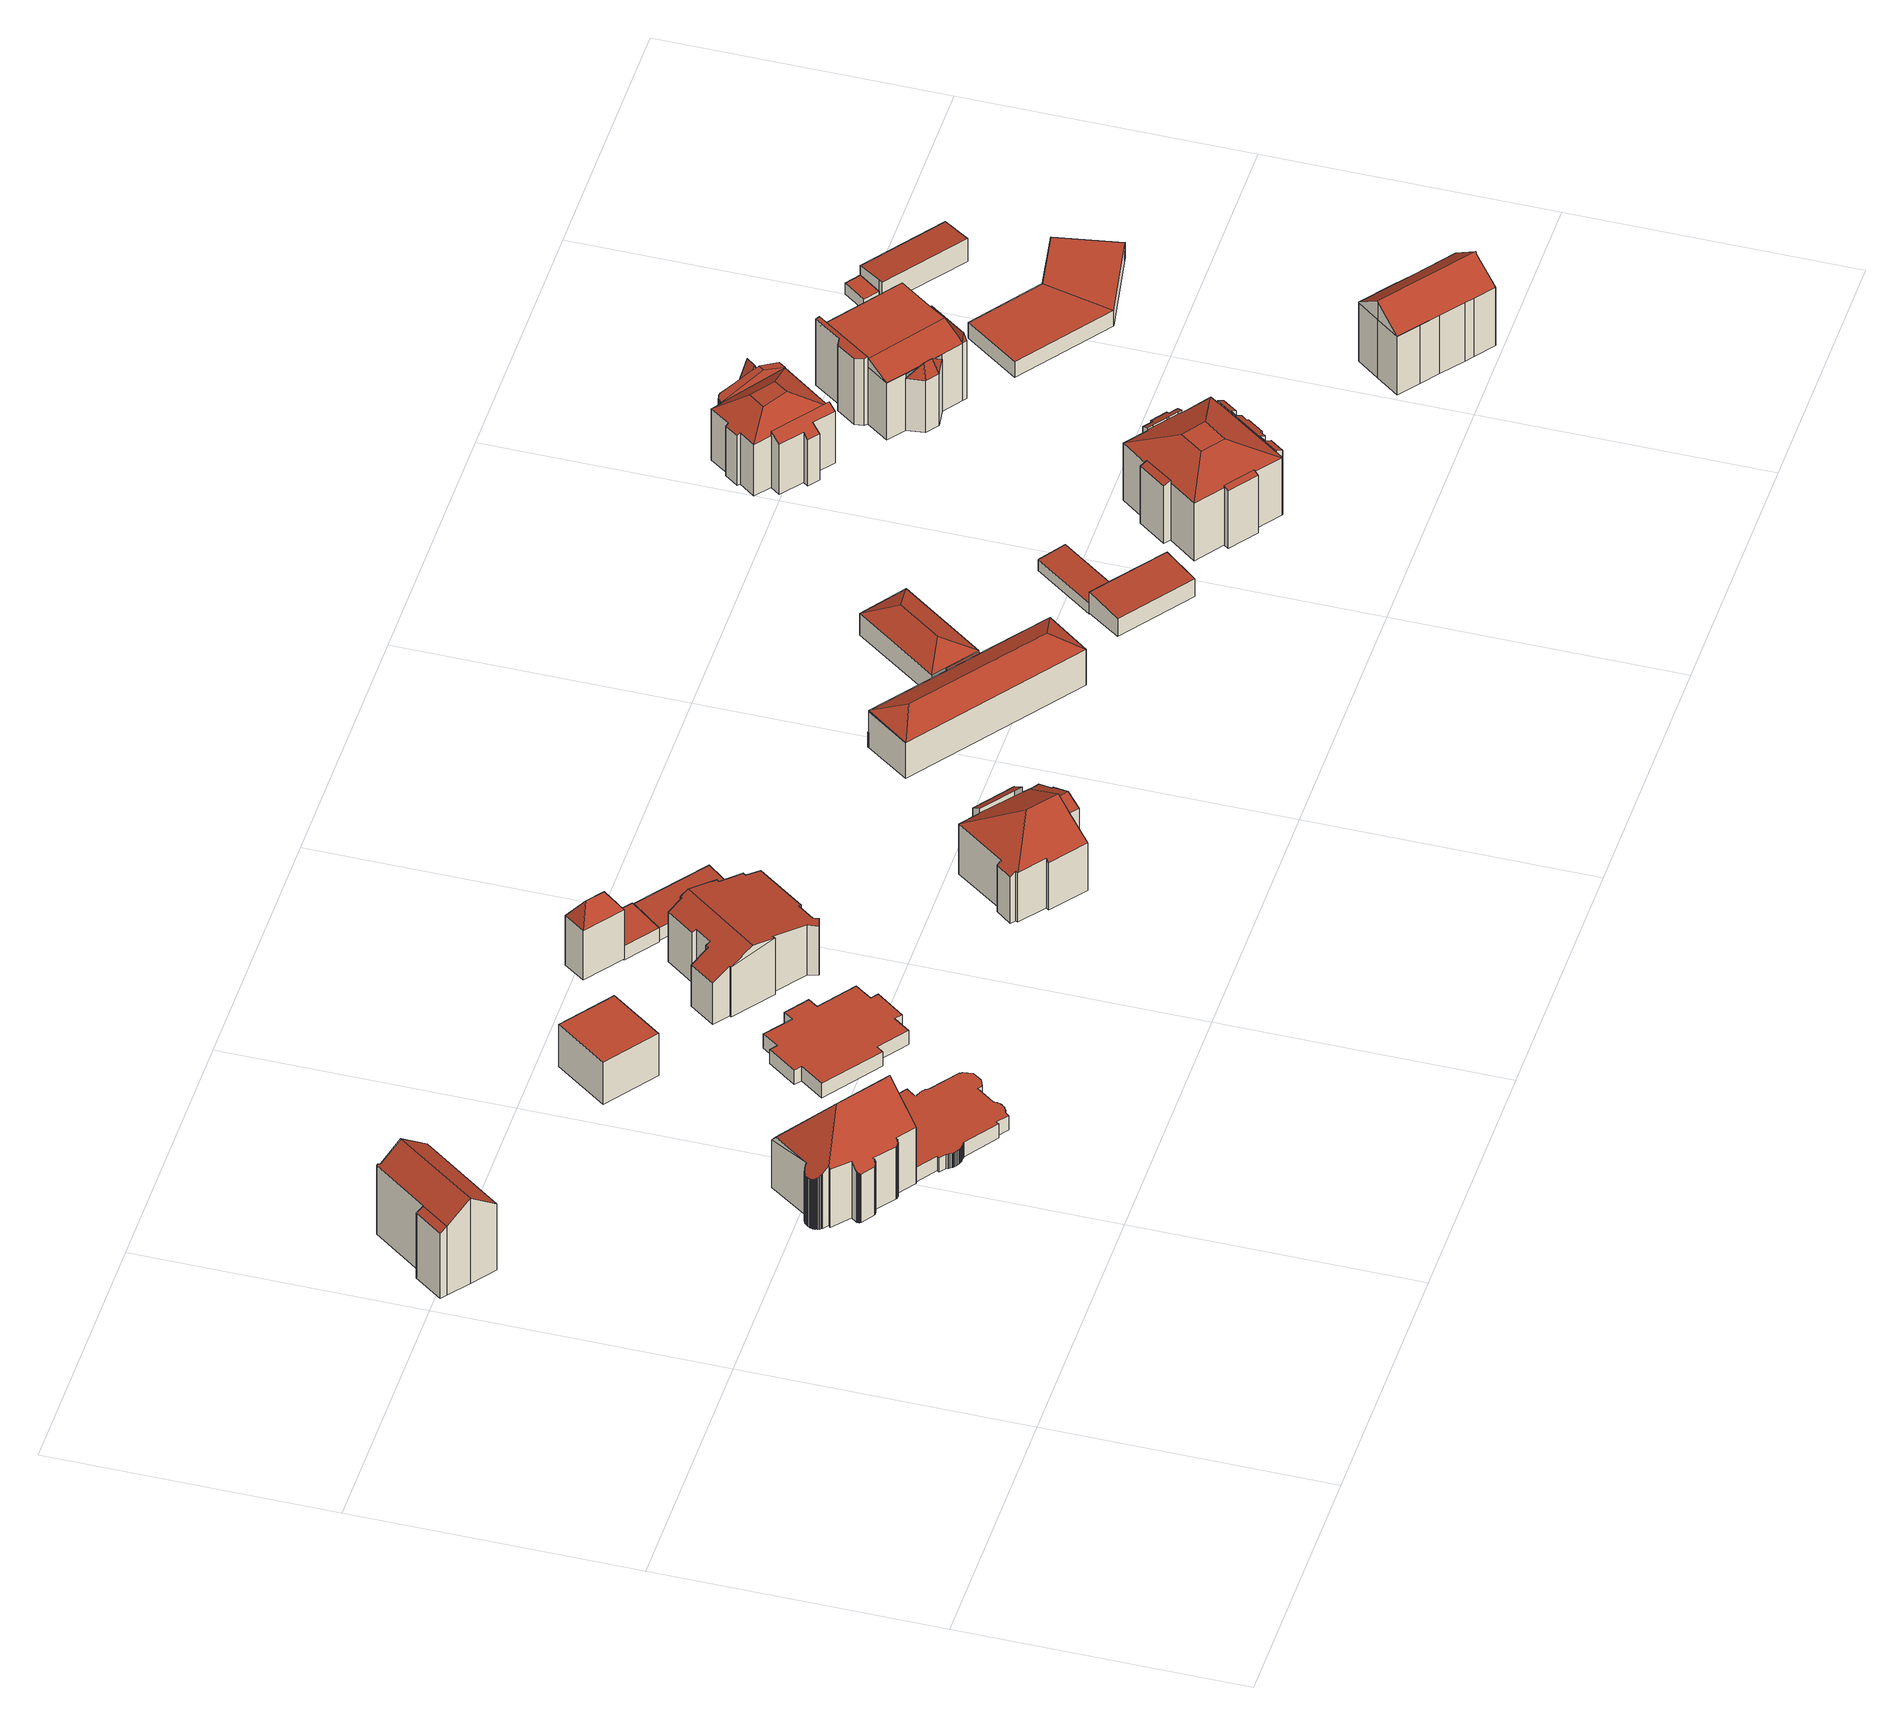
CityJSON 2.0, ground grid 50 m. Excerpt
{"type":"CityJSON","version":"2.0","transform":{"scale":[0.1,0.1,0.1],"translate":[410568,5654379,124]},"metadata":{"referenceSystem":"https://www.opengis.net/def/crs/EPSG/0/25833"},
"CityObjects":{
"building1":{"type":"Building","attributes":{"Gemeindeschluessel":14612000,"Geometrietyp2DReferenz":"3000","function":"31001_9998","roofType":"9999"},"children":["building1-1","building1-2"]},
"building1-1":{"type":"BuildingPart","attributes":{"Dachtyp_tdc":"tdcGableRoof","Dachneigung":36.89,"QualitaetDacherkennung":87,"Geometrietyp2DReferenz":"3000","measuredHeight":18,"roofType":"3100"},"parents":["building1"],"geometry":[{"type":"MultiSurface","lod":"2","boundaries":[[[0,1,2,3]],[[1,4,5,2]],[[4,6,7,5]],[[6,8,9,7]],[[8,10,11,9]],[[10,12,13,11]],[[12,14,15,13]],[[16,0,3,17]],[[12,10,8,6]],[[6,4,1,0,16,14,12]],[[3,2,5,7,9,11,13,15,17]]],"semantics":{"surfaces":[{"type":"WallSurface"},{"type":"RoofSurface"},{"type":"GroundSurface"}],"values":[0,0,0,0,0,0,0,0,1,1,2]}}]},
"building1-2":{"type":"BuildingPart","attributes":{"Dachtyp_tdc":"tdcPolyFlatRoof","Dachneigung":31.64,"QualitaetDacherkennung":33,"Geometrietyp2DReferenz":"3000","measuredHeight":14.54,"roofType":"2100"},"parents":["building1"],"geometry":[{"type":"MultiSurface","lod":"2","boundaries":[[[18,16,17,19]],[[20,21,15,14]],[[20,18,19,21]],[[20,14,16,18]],[[19,17,15,21]]],"semantics":{"surfaces":[{"type":"WallSurface"},{"type":"RoofSurface"},{"type":"GroundSurface"}],"values":[0,0,0,1,2]}}]},
"building2":{"type":"Building","attributes":{"Dachtyp_tdc":"tdcFreeFormRoof","Gemeindeschluessel":14612000,"Dachneigung":44.2,"QualitaetDacherkennung":44,"Geometrietyp2DReferenz":"3000","measuredHeight":18.38,"function":"31001_9998","roofType":"5000"},"geometry":[{"type":"Solid","lod":"2","boundaries":[[[[22,23,24,25]],[[23,26,27,24]],[[26,28,29,27]],[[28,30,31,29]],[[30,32,33,31]],[[32,34,35,33]],[[34,36,35]],[[36,37,38,35]],[[37,39,38]],[[39,40,41,38]],[[40,42,43,41]],[[42,44,45,43]],[[44,46,45]],[[46,47,48,45]],[[47,49,50,48]],[[49,51,50]],[[51,52,53,50]],[[52,54,55,53]],[[54,56,57,55]],[[56,58,59,57]],[[58,60,61,59]],[[60,62,63,61]],[[62,64,65,63]],[[64,66,67,65]],[[66,68,69,67]],[[68,70,69]],[[70,71,72,69]],[[71,73,74,72]],[[73,75,76,74]],[[75,77,78,76]],[[77,79,78]],[[79,80,81,78]],[[80,82,83,81]],[[82,84,85,83]],[[84,86,85]],[[86,87,88,85]],[[87,89,90,88]],[[89,91,92,90]],[[91,93,94,92]],[[93,95,96,94]],[[95,97,98,96]],[[97,99,100,98]],[[99,101,100]],[[101,102,103,100]],[[102,104,105,103]],[[104,106,105]],[[106,107,108,105]],[[107,109,108]],[[110,111,112,113]],[[109,114,115,108]],[[114,116,117,115]],[[116,110,113,117]],[[111,118,119,112]],[[118,120,121,119]],[[120,122,123,121]],[[122,124,125,123]],[[126,127,128,129]],[[124,126,129,125]],[[127,130,131,128]],[[130,132,133,131]],[[132,134,135,133]],[[134,136,137,135]],[[136,138,139,137]],[[138,140,141,139]],[[140,142,143,141]],[[142,144,145,143]],[[144,146,147,145]],[[146,148,149,147]],[[148,150,151,149]],[[150,152,153,151]],[[152,154,155,153]],[[154,156,157,155]],[[156,158,159,157]],[[158,160,161,159]],[[160,162,163,161]],[[162,164,165,163]],[[164,166,167,165]],[[166,168,169,167]],[[168,170,171,169]],[[170,172,173,171]],[[172,174,175,173]],[[174,176,177,175]],[[176,178,179,177]],[[178,180,181,179]],[[180,182,183,181]],[[182,184,185,183]],[[184,186,187,185]],[[186,188,189,187]],[[188,190,191,189]],[[190,192,193,191]],[[192,194,195,193]],[[194,22,25,195]],[[196,197,190,188,186,184,182,180,178,176,174,172,170,168,166,164,162,160,158,156,154,152,150,148,146,144,142,140,138,136,134,132,130,127,126,124,122,120]],[[111,110,116,114,109,107,106,104,102,101,99,97,95,93,91,89,87,86,84,82,80,79,77,75,73,71,70,68,66,64,62,60,58,56,54,52,51,49,47,46,44,42,40,39,37,36,34,32,30,28,26,198,196,120,118]],[[22,194,192,197,196,198,23]],[[26,23,198]],[[192,190,197]],[[25,24,27,29,31,33,35,38,41,43,45,48,50,53,55,57,59,61,63,65,67,69,72,74,76,78,81,83,85,88,90,92,94,96,98,100,103,105,108,115,117,113,112,119,121,123,125,129,128,131,133,135,137,139,141,143,145,147,149,151,153,155,157,159,161,163,165,167,169,171,173,175,177,179,181,183,185,187,189,191,193,195]]]],"semantics":{"surfaces":[{"type":"WallSurface"},{"type":"RoofSurface"},{"type":"GroundSurface"}],"values":[[0,0,0,0,0,0,0,0,0,0,0,0,0,0,0,0,0,0,0,0,0,0,0,0,0,0,0,0,0,0,0,0,0,0,0,0,0,0,0,0,0,0,0,0,0,0,0,0,0,0,0,0,0,0,0,0,0,0,0,0,0,0,0,0,0,0,0,0,0,0,0,0,0,0,0,0,0,0,0,0,0,0,0,0,0,0,0,0,0,0,0,0,1,1,1,0,0,2]]}}]},
"building3":{"type":"Building","attributes":{"Dachtyp_tdc":"tdcPolyFlatRoof","Gemeindeschluessel":14612000,"Dachneigung":0,"QualitaetDacherkennung":0,"Geometrietyp2DReferenz":"3000","BezugspunktDach":"2000","measuredHeight":3,"function":"31001_9998"},"geometry":[{"type":"MultiSurface","lod":"2","boundaries":[[[199,200,201,202,203,204,205,206,207,208,209,210,211,212,213,214,215,216,217,218,219,220,221,222,223,224,225,226,227,228,229,230,231,232,233,234,235,236,237,238,239,240,241,242,243,244,245,246,247,248,249,250,251,252,253,254,255,256,257,258,259,260,261,262,263,264,265,266,267,268,269,270,271,272,273,274,275,276,277,278,279,280,281,282,283,284,285,286,287,288,289,290,291,292]],[[209,208,293,294]],[[208,207,295,293]],[[207,206,296,295]],[[206,205,297,296]],[[205,204,298,297]],[[204,203,299,298]],[[203,202,300,299]],[[202,201,301,300]],[[201,200,302,301]],[[200,199,303,302]],[[199,292,304,303]],[[292,291,305,304]],[[291,290,306,305]],[[290,289,307,306]],[[289,288,308,307]],[[288,287,309,308]],[[287,286,310,309]],[[286,285,311,310]],[[285,284,312,311]],[[284,283,313,312]],[[283,282,314,313]],[[282,281,315,314]],[[281,280,316,315]],[[280,279,317,316]],[[279,278,318,317]],[[278,277,319,318]],[[277,276,320,319]],[[276,275,321,320]],[[275,274,322,321]],[[274,273,323,322]],[[273,272,324,323]],[[272,271,325,324]],[[271,270,326,325]],[[270,269,327,326]],[[269,268,328,327]],[[268,267,329,328]],[[267,266,330,329]],[[266,265,331,330]],[[265,264,332,331]],[[264,263,333,332]],[[263,262,334,333]],[[262,261,335,334]],[[261,260,336,335]],[[260,259,337,336]],[[259,258,338,337]],[[258,257,339,338]],[[257,256,340,339]],[[256,255,341,340]],[[255,254,342,341]],[[254,253,343,342]],[[253,252,344,343]],[[252,251,345,344]],[[251,250,346,345]],[[250,249,347,346]],[[249,248,348,347]],[[248,247,349,348]],[[247,246,350,349]],[[246,245,351,350]],[[245,244,352,351]],[[244,243,353,352]],[[243,242,354,353]],[[242,241,355,354]],[[241,240,356,355]],[[240,239,357,356]],[[239,238,358,357]],[[238,237,359,358]],[[237,236,360,359]],[[236,235,361,360]],[[235,234,362,361]],[[234,233,363,362]],[[233,232,364,363]],[[232,231,365,364]],[[231,230,366,365]],[[230,229,367,366]],[[229,228,368,367]],[[228,227,369,368]],[[227,226,370,369]],[[226,225,371,370]],[[225,224,372,371]],[[224,223,373,372]],[[223,222,374,373]],[[222,221,375,374]],[[221,220,376,375]],[[220,219,377,376]],[[219,218,378,377]],[[218,217,379,378]],[[217,216,380,379]],[[216,215,381,380]],[[215,214,382,381]],[[214,213,383,382]],[[213,212,384,383]],[[212,211,385,384]],[[211,210,386,385]],[[210,209,294,386]],[[304,305,306,307,308,309,310,311,312,313,314,315,316,317,318,319,320,321,322,323,324,325,326,327,328,329,330,331,332,333,334,335,336,337,338,339,340,341,342,343,344,345,346,347,348,349,350,351,352,353,354,355,356,357,358,359,360,361,362,363,364,365,366,367,368,369,370,371,372,373,374,375,376,377,378,379,380,381,382,383,384,385,386,294,293,295,296,297,298,299,300,301,302,303]]],"semantics":{"surfaces":[{"type":"RoofSurface"},{"type":"WallSurface"},{"type":"GroundSurface"}],"values":[0,1,1,1,1,1,1,1,1,1,1,1,1,1,1,1,1,1,1,1,1,1,1,1,1,1,1,1,1,1,1,1,1,1,1,1,1,1,1,1,1,1,1,1,1,1,1,1,1,1,1,1,1,1,1,1,1,1,1,1,1,1,1,1,1,1,1,1,1,1,1,1,1,1,1,1,1,1,1,1,1,1,1,1,1,1,1,1,1,1,1,1,1,1,1,2]}}]},
"building4":{"type":"Building","attributes":{"Dachtyp_tdc":"tdcPolyFlatRoof","Gemeindeschluessel":14612000,"Dachneigung":0,"QualitaetDacherkennung":63,"Geometrietyp2DReferenz":"3000","measuredHeight":8.88,"function":"31001_9998","roofType":"1000"},"geometry":[{"type":"Solid","lod":"2","boundaries":[[[[387,388,389,390]],[[388,391,392,389]],[[391,393,394,392]],[[393,387,390,394]],[[393,391,388,387]],[[390,389,392,394]]]],"semantics":{"surfaces":[{"type":"WallSurface"},{"type":"RoofSurface"},{"type":"GroundSurface"}],"values":[[0,0,0,0,1,2]]}}]},
"building5":{"type":"Building","attributes":{"Dachtyp_tdc":"tdcPolyFlatRoof","Gemeindeschluessel":14612000,"Dachneigung":0,"QualitaetDacherkennung":26,"Geometrietyp2DReferenz":"3000","measuredHeight":3,"function":"31001_9998","roofType":"1000"},"geometry":[{"type":"Solid","lod":"2","boundaries":[[[[395,396,397,398]],[[396,399,400,397]],[[399,401,402,400]],[[401,403,404,402]],[[403,405,406,404]],[[405,407,408,406]],[[407,409,410,408]],[[409,411,412,410]],[[411,413,414,412]],[[413,415,416,414]],[[415,417,418,416]],[[417,419,420,418]],[[419,421,422,420]],[[421,423,424,422]],[[423,425,426,424]],[[425,427,428,426]],[[427,429,430,428]],[[429,395,398,430]],[[429,427,425,423,421,419,417,415,413,411,409,407,405,403,401,399,396,395]],[[398,397,400,402,404,406,408,410,412,414,416,418,420,422,424,426,428,430]]]],"semantics":{"surfaces":[{"type":"WallSurface"},{"type":"RoofSurface"},{"type":"GroundSurface"}],"values":[[0,0,0,0,0,0,0,0,0,0,0,0,0,0,0,0,0,0,1,2]]}}]},
"building6":{"type":"Building","attributes":{"Dachtyp_tdc":"tdcFreeFormRoof","Gemeindeschluessel":14612000,"Dachneigung":11.04,"QualitaetDacherkennung":27,"Geometrietyp2DReferenz":"3000","measuredHeight":12.8,"function":"31001_9998","roofType":"5000"},"geometry":[{"type":"Solid","lod":"2","boundaries":[[[[431,432,433,434]],[[432,435,436,433]],[[435,437,438,436]],[[437,439,440,438]],[[439,441,442,440]],[[441,443,444,442]],[[443,445,446,444]],[[445,447,448,446]],[[447,449,450,448]],[[449,451,452,450]],[[451,453,454,452]],[[453,455,456,454]],[[455,457,458,456]],[[457,459,460,458]],[[459,461,462,460]],[[461,463,464,462]],[[463,465,466,464]],[[465,467,468,466]],[[467,469,470,468]],[[469,471,472,470]],[[471,473,474,472]],[[473,475,476,474]],[[475,477,478,476]],[[477,479,480,478]],[[479,431,434,480]],[[481,449,447,445,443,441,439,437,435,432,431,479,477,482]],[[469,467,465,463,461,459,457,455,453,451,481,482,475,473,471]],[[477,475,482]],[[451,449,481]],[[434,433,436,438,440,442,444,446,448,450,452,454,456,458,460,462,464,466,468,470,472,474,476,478,480]]]],"semantics":{"surfaces":[{"type":"WallSurface"},{"type":"RoofSurface"},{"type":"GroundSurface"}],"values":[[0,0,0,0,0,0,0,0,0,0,0,0,0,0,0,0,0,0,0,0,0,0,0,0,0,1,1,0,0,2]]}}]},
"building7":{"type":"Building","attributes":{"Dachtyp_tdc":"tdcFreeFormRoof","Gemeindeschluessel":14612000,"Dachneigung":57.06,"QualitaetDacherkennung":6,"Geometrietyp2DReferenz":"3000","measuredHeight":13.93,"function":"31001_9998","roofType":"5000"},"geometry":[{"type":"Solid","lod":"2","boundaries":[[[[483,484,485,486]],[[484,487,488,485]],[[487,489,490,488]],[[489,491,492,490]],[[491,483,486,492]],[[491,493,494]],[[489,493,491]],[[493,489,487]],[[493,487,484]],[[494,493,484,483]],[[494,483,491]],[[486,485,488,490,492]]]],"semantics":{"surfaces":[{"type":"WallSurface"},{"type":"RoofSurface"},{"type":"GroundSurface"}],"values":[[0,0,0,0,0,1,1,1,1,1,1,2]]}}]},
"building8":{"type":"Building","attributes":{"Dachtyp_tdc":"tdcPolyFlatRoof","Gemeindeschluessel":14612000,"Dachneigung":3.14,"QualitaetDacherkennung":82,"Geometrietyp2DReferenz":"3000","measuredHeight":3.3,"function":"31001_9998","roofType":"2100"},"geometry":[{"type":"Solid","lod":"2","boundaries":[[[[495,496,497,498]],[[496,499,500,497]],[[499,501,502,500]],[[501,503,504,502]],[[503,505,506,504]],[[505,507,508,506]],[[507,495,498,508]],[[507,505,503,501,499,496,495]],[[498,497,500,502,504,506,508]]]],"semantics":{"surfaces":[{"type":"WallSurface"},{"type":"RoofSurface"},{"type":"GroundSurface"}],"values":[[0,0,0,0,0,0,0,1,2]]}}]},
"building9":{"type":"Building","attributes":{"Dachtyp_tdc":"tdcPolyFlatRoof","Gemeindeschluessel":14612000,"Dachneigung":3.6,"QualitaetDacherkennung":87,"Geometrietyp2DReferenz":"3000","measuredHeight":3.09,"function":"31001_9998","roofType":"2100"},"geometry":[{"type":"Solid","lod":"2","boundaries":[[[[509,510,511,512]],[[510,495,513,511]],[[495,514,515,513]],[[514,509,512,515]],[[514,495,510,509]],[[512,511,513,515]]]],"semantics":{"surfaces":[{"type":"WallSurface"},{"type":"RoofSurface"},{"type":"GroundSurface"}],"values":[[0,0,0,0,1,2]]}}]},
"building10":{"type":"Building","attributes":{"Gemeindeschluessel":14612000,"Geometrietyp2DReferenz":"3000","function":"31001_9998","roofType":"9999"},"children":["building10-1","building10-2","building10-3"]},
"building10-1":{"type":"BuildingPart","attributes":{"Dachtyp_tdc":"tdcPolyFlatRoof","Dachneigung":30.3,"QualitaetDacherkennung":57,"Geometrietyp2DReferenz":"3000","measuredHeight":11.58,"roofType":"2100"},"parents":["building10"],"geometry":[{"type":"MultiSurface","lod":"2","boundaries":[[[516,517,518,519,520]],[[517,521,522,518]],[[521,523,524,525,522]],[[523,521,517,516,526]],[[527,519,518,522,525]]],"semantics":{"surfaces":[{"type":"WallSurface"},{"type":"RoofSurface"},{"type":"GroundSurface"}],"values":[0,0,0,1,2]}}]},
"building10-2":{"type":"BuildingPart","attributes":{"Dachtyp_tdc":"tdcGableRoof","Dachneigung":25.92,"QualitaetDacherkennung":40,"Geometrietyp2DReferenz":"3000","measuredHeight":13.96,"roofType":"3100"},"parents":["building10"],"geometry":[{"type":"MultiSurface","lod":"2","boundaries":[[[528,529,530,531]],[[529,532,533,530]],[[532,534,535,533]],[[534,536,537,535]],[[536,538,539,537]],[[538,540,541,539]],[[536,534,532,529,528,542]],[[542,543,540,538,536]],[[544,531,530,533,535,537,539,541,545]]],"semantics":{"surfaces":[{"type":"WallSurface"},{"type":"RoofSurface"},{"type":"GroundSurface"}],"values":[0,0,0,0,0,0,1,1,2]}}]},
"building10-3":{"type":"BuildingPart","attributes":{"Dachtyp_tdc":"tdcHipAndGableRoof","Dachneigung":30.83,"QualitaetDacherkennung":57,"Geometrietyp2DReferenz":"3000","measuredHeight":14.76,"roofType":"5000"},"parents":["building10"],"geometry":[{"type":"MultiSurface","lod":"2","boundaries":[[[524,546,547,525]],[[546,548,528,531,547]],[[549,550,551,541,540]],[[550,552,553,551]],[[552,554,555,553]],[[554,556,557,555]],[[556,558,559,557]],[[558,560,561,559]],[[560,562,563,561]],[[562,564,565,563]],[[564,566,567,565]],[[566,520,519,567]],[[566,564,562,560,558,556,568]],[[556,554,552,550,549,569,568]],[[569,548,546,524,570,520,566,568]],[[525,547,531,544,545,541,551,553,555,557,559,561,563,565,567,519,527]]],"semantics":{"surfaces":[{"type":"WallSurface"},{"type":"RoofSurface"},{"type":"GroundSurface"}],"values":[0,0,0,0,0,0,0,0,0,0,0,0,1,1,1,2]}}]},
"building11":{"type":"Building","attributes":{"Gemeindeschluessel":14612000,"Geometrietyp2DReferenz":"3000","function":"31001_9998","roofType":"9999"},"children":["building11-1","building11-2","building11-3","building11-4"]},
"building11-1":{"type":"BuildingPart","attributes":{"Dachtyp_tdc":"tdcHipRoof","Dachneigung":24.97,"QualitaetDacherkennung":90,"Geometrietyp2DReferenz":"3000","measuredHeight":6.77,"roofType":"3200"},"parents":["building11"],"geometry":[{"type":"MultiSurface","lod":"2","boundaries":[[[571,572,573,574]],[[572,575,576,573]],[[575,577,578,579,576]],[[575,572,580]],[[571,577,581]],[[572,571,581,580]],[[577,575,580,581]],[[574,573,576,579,582]]],"semantics":{"surfaces":[{"type":"WallSurface"},{"type":"RoofSurface"},{"type":"GroundSurface"}],"values":[0,0,0,1,1,1,1,2]}}]},
"building11-2":{"type":"BuildingPart","attributes":{"Dachtyp_tdc":"tdcHipRoof","Dachneigung":25.05,"QualitaetDacherkennung":90,"Geometrietyp2DReferenz":"3000","measuredHeight":9.9,"roofType":"3200"},"parents":["building11"],"geometry":[{"type":"MultiSurface","lod":"2","boundaries":[[[583,584,585,586]],[[587,584,583]],[[588,589,590]],[[591,592,593,594,595]],[[586,588,592,591,596]],[[588,590,593,592]],[[590,587,594,593]],[[587,583,597,595,594]],[[590,589,598]],[[584,587,599]],[[589,585,584,599,598]],[[587,590,598,599]],[[586,585,589,588]]],"semantics":{"surfaces":[{"type":"WallSurface"},{"type":"GroundSurface"},{"type":"RoofSurface"}],"values":[0,0,0,1,0,0,0,0,2,2,2,2,0]}}]},
"building11-3":{"type":"BuildingPart","attributes":{"Dachtyp_tdc":"tdcPolyFlatRoof","Dachneigung":0,"QualitaetDacherkennung":0,"Geometrietyp2DReferenz":"3000","measuredHeight":3.09,"roofType":"9999"},"parents":["building11"],"geometry":[{"type":"MultiSurface","lod":"2","boundaries":[[[596,600,601,602,597]],[[597,602,603,595]],[[602,601,604,603]],[[600,596,591,605]],[[595,603,604,605,591]],[[601,600,605,604]],[[595,591,596,597]]],"semantics":{"surfaces":[{"type":"RoofSurface"},{"type":"WallSurface"},{"type":"GroundSurface"},{"type":"ClosureSurface","isClosure":"1","QuelleClosure":"LoD1Solid"}],"values":[0,1,1,1,2,3,3]}}]},
"building11-4":{"type":"BuildingPart","attributes":{"Dachtyp_tdc":"tdcPolyFlatRoof","Dachneigung":0,"QualitaetDacherkennung":68,"Geometrietyp2DReferenz":"3000","measuredHeight":4.33,"roofType":"1000"},"parents":["building11"],"geometry":[{"type":"MultiSurface","lod":"2","boundaries":[[[606,607,582,604,601]],[[578,608,600,605,579]],[[608,578,607,606]],[[604,582,579,605]]],"semantics":{"surfaces":[{"type":"WallSurface"},{"type":"RoofSurface"},{"type":"GroundSurface"}],"values":[0,0,1,2]}}]},
"building12":{"type":"Building","attributes":{"Dachtyp_tdc":"tdcPolyFlatRoof","Gemeindeschluessel":14612000,"Dachneigung":5.03,"QualitaetDacherkennung":86,"Geometrietyp2DReferenz":"3000","measuredHeight":4.39,"function":"31001_9998","roofType":"2100"},"geometry":[{"type":"Solid","lod":"2","boundaries":[[[[609,610,611,612]],[[610,613,614,611]],[[613,615,616,614]],[[615,617,618,616]],[[617,609,612,618]],[[617,615,613,610,609]],[[612,611,614,616,618]]]],"semantics":{"surfaces":[{"type":"WallSurface"},{"type":"RoofSurface"},{"type":"GroundSurface"}],"values":[[0,0,0,0,0,1,2]]}}]},
"building13":{"type":"Building","attributes":{"Dachtyp_tdc":"tdcPolyFlatRoof","Gemeindeschluessel":14612000,"Dachneigung":2.68,"QualitaetDacherkennung":86,"Geometrietyp2DReferenz":"3000","measuredHeight":2.56,"function":"31001_9998","roofType":"2100"},"geometry":[{"type":"Solid","lod":"2","boundaries":[[[[619,620,621,622]],[[620,623,624,621]],[[623,625,626,624]],[[625,627,628,626]],[[627,629,630,628]],[[629,619,622,630]],[[629,627,625,623,620,619]],[[622,621,624,626,628,630]]]],"semantics":{"surfaces":[{"type":"WallSurface"},{"type":"RoofSurface"},{"type":"GroundSurface"}],"values":[[0,0,0,0,0,0,1,2]]}}]},
"building14":{"type":"Building","attributes":{"Gemeindeschluessel":14612000,"Geometrietyp2DReferenz":"3000","function":"31001_9998","roofType":"9999"},"children":["building14-1","building14-2","building14-3","building14-4","building14-5"]},
"building14-1":{"type":"BuildingPart","attributes":{"Dachtyp_tdc":"tdcPolyFlatRoof","Dachneigung":27.29,"QualitaetDacherkennung":59,"Geometrietyp2DReferenz":"3000","measuredHeight":12.54,"roofType":"2100"},"parents":["building14"],"geometry":[{"type":"MultiSurface","lod":"2","boundaries":[[[631,632,633,634,635,636,637,638,639,640,641,642,643,644,645,646,647]],[[648,649,650,651,652,653,654,655,656,657,658,659,660,661,662,663,664]],[[645,644,651,650,665]],[[644,643,652,651]],[[643,642,653,652]],[[642,641,654,653]],[[641,640,655,654]],[[640,639,656,655]],[[639,638,657,656]],[[638,637,658,657]],[[637,636,659,658]],[[636,635,660,659]],[[635,634,661,660]],[[634,633,662,661]],[[633,632,663,662]],[[632,631,664,663]],[[631,647,666,648,664]]],"semantics":{"surfaces":[{"type":"RoofSurface"},{"type":"GroundSurface"},{"type":"WallSurface"}],"values":[0,1,2,2,2,2,2,2,2,2,2,2,2,2,2,2,2]}}]},
"building14-2":{"type":"BuildingPart","attributes":{"Dachtyp_tdc":"tdcPolyFlatRoof","Dachneigung":21.22,"QualitaetDacherkennung":57,"Geometrietyp2DReferenz":"3000","measuredHeight":12.6,"roofType":"2100"},"parents":["building14"],"geometry":[{"type":"MultiSurface","lod":"2","boundaries":[[[667,668,669,670]],[[668,671,672,669]],[[673,674,675,676,677]],[[674,667,670,675]],[[674,673,671,668,667]],[[670,669,676,675]]],"semantics":{"surfaces":[{"type":"WallSurface"},{"type":"RoofSurface"},{"type":"GroundSurface"}],"values":[0,0,0,0,1,2]}}]},
"building14-3":{"type":"BuildingPart","attributes":{"Dachtyp_tdc":"tdcPolyFlatRoof","Dachneigung":23,"QualitaetDacherkennung":43,"Geometrietyp2DReferenz":"3000","measuredHeight":12.65,"roofType":"2100"},"parents":["building14"],"geometry":[{"type":"MultiSurface","lod":"2","boundaries":[[[678,679,680,681]],[[679,682,683,680]],[[682,684,685,683]],[[684,686,687,685]],[[686,688,689,687]],[[688,690,691,692,689]],[[693,678,681,694,695]],[[693,690,688,686,684,682,679,678]],[[681,680,683,685,687,689,692,694]]],"semantics":{"surfaces":[{"type":"WallSurface"},{"type":"RoofSurface"},{"type":"GroundSurface"}],"values":[0,0,0,0,0,0,0,1,2]}}]},
"building14-4":{"type":"BuildingPart","attributes":{"Dachtyp_tdc":"tdcPolyFlatRoof","Dachneigung":21.14,"QualitaetDacherkennung":67,"Geometrietyp2DReferenz":"3000","measuredHeight":12.65,"roofType":"2100"},"parents":["building14"],"geometry":[{"type":"MultiSurface","lod":"2","boundaries":[[[696,697,698,699,700]],[[697,701,702,698]],[[701,703,704,705,702]],[[706,703,701,697,696]],[[699,698,702,705,707]]],"semantics":{"surfaces":[{"type":"WallSurface"},{"type":"RoofSurface"},{"type":"GroundSurface"}],"values":[0,0,0,1,2]}}]},
"building14-5":{"type":"BuildingPart","attributes":{"Dachtyp_tdc":"tdcCutTentRoof","Dachneigung":23.29,"QualitaetDacherkennung":78,"Geometrietyp2DReferenz":"3000","measuredHeight":14.92,"roofType":"9999"},"parents":["building14"],"geometry":[{"type":"MultiSurface","lod":"2","boundaries":[[[704,708,709,705]],[[708,710,711,709]],[[710,695,694,711]],[[691,712,713,692]],[[712,665,650,713]],[[666,714,715,648]],[[714,716,717,715]],[[716,677,676,717]],[[672,718,719,669]],[[718,700,699,719]],[[712,691,720,695,710,708,721,722]],[[716,714,666,723,665,712,722,724]],[[718,672,677,716,724,725]],[[708,704,726,700,718,725,721]],[[725,724,722,721]],[[707,705,709,711,694,692,713,650,649,648,715,717,676,669,719,699]]],"semantics":{"surfaces":[{"type":"WallSurface"},{"type":"RoofSurface"},{"type":"GroundSurface"}],"values":[0,0,0,0,0,0,0,0,0,0,1,1,1,1,1,2]}}]},
"building15":{"type":"Building","attributes":{"Gemeindeschluessel":14612000,"Geometrietyp2DReferenz":"3000","function":"31001_9998","roofType":"9999"},"children":["building15-1","building15-2","building15-3","building15-4"]},
"building15-1":{"type":"BuildingPart","attributes":{"Dachtyp_tdc":"tdcFreeFormRoof","Dachneigung":10.33,"QualitaetDacherkennung":26,"Geometrietyp2DReferenz":"3000","measuredHeight":12.46,"roofType":"5000"},"parents":["building15"],"geometry":[{"type":"MultiSurface","lod":"2","boundaries":[[[727,728,729,730]],[[728,731,732,729]],[[733,734,735]],[[734,736,737,738,735]],[[738,739,740,741,742,743,744,745,746,747,748,749,750,751,752,753,754,755,756,731,728,727,733,735]],[[732,757,758,759,760,761,762,763,764,765,766,767,768,769,770,771,772,773,774,775,776,777,730,729]],[[731,756,757,732]],[[756,755,758,757]],[[755,754,759,758]],[[754,753,760,759]],[[753,752,761,760]],[[752,751,762,761]],[[751,750,763,762]],[[750,749,764,763]],[[749,748,765,764]],[[748,747,766,765]],[[747,746,767,766]],[[746,745,768,767]],[[745,744,769,768]],[[744,743,770,769]],[[743,742,771,770]],[[742,741,772,771]],[[741,778,772]],[[737,774,779,780]],[[737,736,775,774]],[[736,734,776,775]],[[734,781,776]],[[733,727,730,777,782]]],"semantics":{"surfaces":[{"type":"WallSurface"},{"type":"RoofSurface"},{"type":"GroundSurface"}],"values":[0,0,1,1,1,2,0,0,0,0,0,0,0,0,0,0,0,0,0,0,0,0,0,0,0,0,0,0]}}]},
"building15-2":{"type":"BuildingPart","attributes":{"Dachtyp_tdc":"tdcCutTentRoof","Dachneigung":37.23,"QualitaetDacherkennung":50,"Geometrietyp2DReferenz":"3000","measuredHeight":13.93,"roofType":"9999"},"parents":["building15"],"geometry":[{"type":"MultiSurface","lod":"2","boundaries":[[[783,784,785,786]],[[784,787,788,785]],[[787,789,790,788]],[[789,791,792,790]],[[791,793,794,792]],[[793,795,796,794]],[[795,782,777,796]],[[781,797,798,776]],[[797,781,799,800]],[[784,783,797,800,801]],[[795,793,791,789,787,784,801,802]],[[781,782,795,802,799]],[[802,801,800,799]],[[798,786,785,788,790,792,794,796,777,776]]],"semantics":{"surfaces":[{"type":"WallSurface"},{"type":"RoofSurface"},{"type":"GroundSurface"}],"values":[0,0,0,0,0,0,0,0,1,1,1,1,1,2]}}]},
"building15-3":{"type":"BuildingPart","attributes":{"Dachtyp_tdc":"tdcGableRoof","Dachneigung":67,"QualitaetDacherkennung":6,"Geometrietyp2DReferenz":"3000","measuredHeight":13.12,"roofType":"3100"},"parents":["building15"],"geometry":[{"type":"MultiSurface","lod":"2","boundaries":[[[778,803,804,772]],[[803,805,806,804]],[[805,779,774,806]],[[778,740,807,808,803]],[[809,808,807,739,810,780]],[[805,809,780,779]],[[803,808,809,805]],[[804,806,774,773,772]]],"semantics":{"surfaces":[{"type":"WallSurface"},{"type":"RoofSurface"},{"type":"GroundSurface"}],"values":[0,0,0,1,1,0,0,2]}}]},
"building15-4":{"type":"BuildingPart","attributes":{"Dachtyp_tdc":"tdcPolyFlatRoof","Dachneigung":32.56,"QualitaetDacherkennung":48,"Geometrietyp2DReferenz":"3000","measuredHeight":11.84,"roofType":"2100"},"parents":["building15"],"geometry":[{"type":"MultiSurface","lod":"2","boundaries":[[[811,812,813,798,797]],[[812,814,815,813]],[[814,816,817,815]],[[816,818,819,817]],[[818,820,821,819]],[[820,822,823,821]],[[822,824,783,786,823]],[[822,820,818,816,814,812,811,824]],[[786,798,813,815,817,819,821,823]]],"semantics":{"surfaces":[{"type":"WallSurface"},{"type":"RoofSurface"},{"type":"GroundSurface"}],"values":[0,0,0,0,0,0,0,1,2]}}]},
"building16":{"type":"Building","attributes":{"Gemeindeschluessel":14612000,"Geometrietyp2DReferenz":"3000","function":"31001_9998","roofType":"9999"},"children":["building16-1","building16-2","building16-3","building16-4"]},
"building16-1":{"type":"BuildingPart","attributes":{"Dachtyp_tdc":"tdcFreeFormRoof","Dachneigung":66.5,"QualitaetDacherkennung":25,"Geometrietyp2DReferenz":"3000","measuredHeight":13.68,"roofType":"5000"},"parents":["building16"],"geometry":[{"type":"MultiSurface","lod":"2","boundaries":[[[825,826,827,828]],[[826,829,830,827]],[[829,831,832,830]],[[833,831,829]],[[834,833,829,826]],[[834,826,825]],[[833,834,825,831]],[[828,827,830,832]]],"semantics":{"surfaces":[{"type":"WallSurface"},{"type":"RoofSurface"},{"type":"GroundSurface"}],"values":[0,0,0,1,1,1,1,2]}}]},
"building16-2":{"type":"BuildingPart","attributes":{"Dachtyp_tdc":"tdcFreeFormRoof","Dachneigung":78.06,"QualitaetDacherkennung":32,"Geometrietyp2DReferenz":"3000","measuredHeight":13.84,"roofType":"5000"},"parents":["building16"],"geometry":[{"type":"MultiSurface","lod":"2","boundaries":[[[835,836,837,838,839]],[[836,840,841,837]],[[840,842,843,844,841]],[[845,842,840]],[[846,845,840,836]],[[846,836,835]],[[845,846,835,847,842]],[[838,837,841,844]]],"semantics":{"surfaces":[{"type":"WallSurface"},{"type":"RoofSurface"},{"type":"GroundSurface"}],"values":[0,0,0,1,1,1,1,2]}}]},
"building16-3":{"type":"BuildingPart","attributes":{"Dachtyp_tdc":"tdcPolyFlatRoof","Dachneigung":11.63,"QualitaetDacherkennung":36,"Geometrietyp2DReferenz":"3000","measuredHeight":14.15,"roofType":"2100"},"parents":["building16"],"geometry":[{"type":"MultiSurface","lod":"2","boundaries":[[[848,849,850,851]],[[849,852,853,850]],[[852,854,855,853]],[[854,856,857,855]],[[856,858,859,860,857]],[[861,848,851,862,863]],[[861,864,858,856,854,852,849,848]],[[851,850,853,855,857,860,862]]],"semantics":{"surfaces":[{"type":"WallSurface"},{"type":"RoofSurface"},{"type":"GroundSurface"}],"values":[0,0,0,0,0,0,1,2]}}]},
"building16-4":{"type":"BuildingPart","attributes":{"Dachtyp_tdc":"tdcCutGableRoof","Dachneigung":0.624,"QualitaetDacherkennung":39,"Geometrietyp2DReferenz":"3000","measuredHeight":14.17,"roofType":"9999"},"parents":["building16"],"geometry":[{"type":"MultiSurface","lod":"2","boundaries":[[[865,839,838,866]],[[843,867,825,828,844]],[[868,869,870,832,831]],[[869,863,862,870]],[[859,865,866,860]],[[859,871,872,865]],[[873,867,843,847,874,875,876]],[[871,864,861,875,874,877,872]],[[865,872,877,835,839]],[[869,876,875,861,863]],[[867,873,868]],[[868,873,876,869]],[[866,838,844,828,832,870,862,860]]],"semantics":{"surfaces":[{"type":"WallSurface"},{"type":"RoofSurface"},{"type":"GroundSurface"}],"values":[0,0,0,0,0,1,1,1,0,0,0,0,2]}}]},
"building17":{"type":"Building","attributes":{"Dachtyp_tdc":"tdcFreeFormRoof","Gemeindeschluessel":14612000,"Dachneigung":37.32,"QualitaetDacherkennung":87,"Geometrietyp2DReferenz":"3000","measuredHeight":16.29,"function":"31001_9998","roofType":"5000"},"geometry":[{"type":"Solid","lod":"2","boundaries":[[[[878,879,880,881]],[[879,882,883,880]],[[882,884,885,883]],[[884,886,887,885]],[[886,888,889,887]],[[888,890,891,889]],[[890,892,893,891]],[[892,894,895,893]],[[894,896,897,895]],[[896,898,899,897]],[[898,900,901,899]],[[900,878,881,901]],[[878,900,898,902,903,904,905,906,907,879]],[[908,909,910,911,904,903]],[[886,905,904,911,888]],[[888,911,910,890]],[[890,910,909,892]],[[892,909,908,894]],[[894,908,903,902,896]],[[879,907,882]],[[882,907,906,884]],[[884,906,905,886]],[[896,902,898]],[[881,880,883,885,887,889,891,893,895,897,899,901]]]],"semantics":{"surfaces":[{"type":"WallSurface"},{"type":"RoofSurface"},{"type":"GroundSurface"}],"values":[[0,0,0,0,0,0,0,0,0,0,0,0,1,1,0,0,0,0,0,0,0,0,0,2]]}}]},
"building18":{"type":"Building","attributes":{"Gemeindeschluessel":14612000,"Geometrietyp2DReferenz":"3000","function":"31001_9998","roofType":"9999"},"children":["building18-1","building18-2"]},
"building18-1":{"type":"BuildingPart","attributes":{"Dachtyp_tdc":"tdcPolyFlatRoof","Dachneigung":0,"QualitaetDacherkennung":75,"Geometrietyp2DReferenz":"3000","measuredHeight":3.24,"roofType":"1000"},"parents":["building18"],"geometry":[{"type":"MultiSurface","lod":"2","boundaries":[[[912,913,914,915]],[[913,916,917,914]],[[916,918,919,917]],[[920,912,915,921]],[[920,918,916,913,912]],[[915,914,917,919,921]]],"semantics":{"surfaces":[{"type":"WallSurface"},{"type":"RoofSurface"},{"type":"GroundSurface"}],"values":[0,0,0,0,1,2]}}]},
"building18-2":{"type":"BuildingPart","attributes":{"Dachtyp_tdc":"tdcPolyFlatRoof","Dachneigung":0,"QualitaetDacherkennung":67,"Geometrietyp2DReferenz":"3000","measuredHeight":3.28,"roofType":"1000"},"parents":["building18"],"geometry":[{"type":"MultiSurface","lod":"2","boundaries":[[[922,923,924,925]],[[923,920,921,924]],[[922,925,919,918]],[[918,920,923,922]],[[925,924,921,919]]],"semantics":{"surfaces":[{"type":"WallSurface"},{"type":"RoofSurface"},{"type":"GroundSurface"}],"values":[0,0,0,1,2]}}]},
"building19":{"type":"Building","attributes":{"Dachtyp_tdc":"tdcPolyFlatRoof","Gemeindeschluessel":14612000,"Dachneigung":0,"QualitaetDacherkennung":40,"Geometrietyp2DReferenz":"3000","measuredHeight":2.31,"function":"31001_9998","roofType":"1000"},"geometry":[{"type":"Solid","lod":"2","boundaries":[[[[926,927,928,929]],[[927,930,931,928]],[[930,932,933,931]],[[932,926,929,933]],[[932,930,927,926]],[[929,928,931,933]]]],"semantics":{"surfaces":[{"type":"WallSurface"},{"type":"RoofSurface"},{"type":"GroundSurface"}],"values":[[0,0,0,0,1,2]]}}]},
"building20":{"type":"Building","attributes":{"Dachtyp_tdc":"tdcPolyFlatRoof","Gemeindeschluessel":14612000,"Dachneigung":4.97,"QualitaetDacherkennung":80,"Geometrietyp2DReferenz":"3000","measuredHeight":4.85,"function":"31001_9998","roofType":"2100"},"geometry":[{"type":"Solid","lod":"2","boundaries":[[[[934,935,933,936]],[[935,937,931,933]],[[937,938,939,931]],[[938,940,941,939]],[[940,934,936,941]],[[940,938,937,935,934]],[[936,933,931,939,941]]]],"semantics":{"surfaces":[{"type":"WallSurface"},{"type":"RoofSurface"},{"type":"GroundSurface"}],"values":[[0,0,0,0,0,1,2]]}}]}
},
"vertices":[
[123,1122,180],[125,1121,182],[125,1121,35],[123,1122,35],[125,1116,184],[125,1116,35],[157,1092,215],[157,1092,35],[200,1061,175],[200,1061,35],[93,916,175],[93,916,35],[51,947,215],[51,947,35],[14,975,180],[14,975,35],[51,1025,180],[51,1025,35],
[40,1033,172],[40,1033,35],[3,983,172],[3,983,35],
[421,490,182],[513,425,182],[513,425,63],[421,490,63],[443,327,182],[443,327,63],[411,350,182],[411,350,63],[410,349,181],[410,349,63],[410,348,180],[410,348,63],[409,348,180],[409,348,63],[409,348,179],[408,347,179],[408,347,63],[408,347,178],[407,346,177],[407,346,63],[406,346,176],[406,346,63],[405,346,176],[405,346,63],[405,346,175],[404,346,175],[404,346,63],[403,346,175],[403,346,63],[403,346,174],[402,346,174],[402,346,63],[401,346,174],[401,346,63],[400,347,173],[400,347,63],[363,374,174],[363,374,63],[363,373,173],[363,373,63],[363,372,173],[363,372,63],[362,372,172],[362,372,63],[362,371,171],[362,371,63],[361,371,171],[361,371,63],[361,371,170],[361,370,170],[361,370,63],[360,370,169],[360,370,63],[359,369,168],[359,369,63],[358,369,168],[358,369,63],[358,369,167],[357,369,167],[357,369,63],[356,369,166],[356,369,63],[355,369,166],[355,369,63],[355,369,165],[354,369,165],[354,369,63],[353,369,165],[353,369,63],[330,385,165],[330,385,63],[330,386,165],[330,386,63],[330,387,166],[330,387,63],[329,387,166],[329,387,63],[329,388,166],[329,388,63],[329,388,167],[329,389,167],[329,389,63],[329,390,167],[329,390,63],[329,390,168],[329,391,168],[329,391,63],[329,391,169],[330,393,170],[337,402,182],[337,402,63],[330,393,63],[329,392,169],[329,392,63],[330,392,170],[330,392,63],[306,429,185],[306,429,63],[309,432,189],[309,432,63],[300,439,179],[300,439,63],[299,441,177],[299,441,63],[298,442,176],[297,443,175],[297,443,63],[298,442,63],[297,444,173],[297,444,63],[296,446,172],[296,446,63],[296,447,171],[296,447,63],[296,449,170],[296,449,63],[295,450,169],[295,450,63],[295,452,168],[295,452,63],[295,453,168],[295,453,63],[295,454,167],[295,454,63],[296,456,166],[296,456,63],[296,457,166],[296,457,63],[296,459,165],[296,459,63],[297,460,165],[297,460,63],[298,461,165],[298,461,63],[298,463,165],[298,463,63],[300,465,165],[300,465,63],[301,466,165],[301,466,63],[302,467,165],[302,467,63],[303,468,165],[303,468,63],[304,469,165],[304,469,63],[305,470,166],[305,470,63],[306,470,166],[306,470,63],[307,471,167],[307,471,63],[309,472,168],[309,472,63],[310,472,168],[310,472,63],[312,472,169],[312,472,63],[313,473,170],[313,473,63],[314,473,171],[314,473,63],[316,473,172],[316,473,63],[317,473,173],[317,473,63],[319,473,175],[319,473,63],[321,472,176],[321,472,63],[371,544,164],[371,544,63],[429,502,164],[429,502,63],[393,444,246],[366,536,176],[481,381,246],
[525,434,97],[521,437,97],[513,425,97],[443,327,97],[478,302,97],[475,298,97],[486,290,97],[487,287,97],[488,286,97],[490,284,97],[491,282,97],[492,280,97],[494,279,97],[495,278,97],[497,276,97],[500,275,97],[503,273,97],[505,272,97],[507,272,97],[509,271,97],[511,271,97],[513,271,97],[515,271,97],[517,271,97],[521,271,97],[579,230,97],[582,235,97],[602,220,97],[607,227,97],[609,228,97],[611,228,97],[612,229,97],[614,229,97],[615,230,97],[616,231,97],[618,231,97],[619,232,97],[620,233,97],[621,235,97],[622,236,97],[624,238,97],[624,239,97],[625,240,97],[626,242,97],[626,243,97],[626,245,97],[627,246,97],[627,248,97],[627,249,97],[627,251,97],[627,252,97],[627,253,97],[650,285,97],[657,280,97],[671,285,97],[683,302,97],[680,319,97],[677,321,97],[678,323,97],[629,358,97],[628,360,97],[626,362,97],[625,364,97],[624,365,97],[622,367,97],[620,368,97],[618,370,97],[616,371,97],[614,371,97],[612,372,97],[610,373,97],[608,373,97],[606,376,97],[618,392,97],[601,404,97],[599,405,97],[597,405,97],[595,405,97],[594,406,97],[592,406,97],[590,406,97],[589,405,97],[587,405,97],[585,404,97],[583,404,97],[582,403,97],[580,402,97],[579,401,97],[578,400,97],[576,399,97],[575,398,97],[562,407,97],[572,421,97],[535,448,97],[490,284,67],[491,282,67],[488,286,67],[487,287,67],[486,290,67],[475,298,67],[478,302,67],[443,327,67],[513,425,67],[521,437,67],[525,434,67],[535,448,67],[572,421,67],[562,407,67],[575,398,67],[576,399,67],[578,400,67],[579,401,67],[580,402,67],[582,403,67],[583,404,67],[585,404,67],[587,405,67],[589,405,67],[590,406,67],[592,406,67],[594,406,67],[595,405,67],[597,405,67],[599,405,67],[601,404,67],[618,392,67],[606,376,67],[608,373,67],[610,373,67],[612,372,67],[614,371,67],[616,371,67],[618,370,67],[620,368,67],[622,367,67],[624,365,67],[625,364,67],[626,362,67],[628,360,67],[629,358,67],[678,323,67],[677,321,67],[680,319,67],[683,302,67],[671,285,67],[657,280,67],[650,285,67],[627,253,67],[627,252,67],[627,251,67],[627,249,67],[627,248,67],[627,246,67],[626,245,67],[626,243,67],[626,242,67],[625,240,67],[624,239,67],[624,238,67],[622,236,67],[621,235,67],[620,233,67],[619,232,67],[618,231,67],[616,231,67],[615,230,67],[614,229,67],[612,229,67],[611,228,67],[609,228,67],[607,227,67],[602,220,67],[582,235,67],[579,230,67],[521,271,67],[517,271,67],[515,271,67],[513,271,67],[511,271,67],[509,271,67],[507,272,67],[505,272,67],[503,273,67],[500,275,67],[497,276,67],[495,278,67],[494,279,67],[492,280,67],
[584,791,146],[494,856,146],[494,856,57],[584,791,57],[561,949,146],[561,949,57],[651,883,146],[651,883,57],
[600,527,91],[630,569,91],[630,569,61],[600,527,61],[618,578,91],[618,578,61],[655,629,91],[655,629,61],[667,620,91],[667,620,61],[688,649,91],[688,649,61],[734,614,91],[734,614,61],[746,631,91],[746,631,61],[786,602,91],[786,602,61],[774,585,91],[774,585,61],[838,539,91],[838,539,61],[817,509,91],[817,509,61],[829,500,91],[829,500,61],[792,450,91],[792,450,61],[780,459,91],[780,459,61],[759,430,91],[759,430,61],[708,467,91],[708,467,61],[699,455,91],[699,455,61],
[724,742,144],[757,787,144],[757,787,57],[724,742,57],[785,767,162],[785,767,57],[788,772,162],[788,772,57],[795,767,166],[795,767,57],[816,796,166],[816,796,57],[810,801,162],[810,801,57],[848,851,162],[848,851,57],[870,835,177],[870,835,57],[872,838,177],[872,838,57],[930,795,174],[930,795,57],[927,791,174],[927,791,57],[967,762,164],[967,762,57],[964,757,164],[964,757,57],[987,739,158],[987,739,57],[926,655,158],[926,655,57],[922,658,159],[922,658,57],[901,629,159],[901,629,57],[904,619,157],[904,619,57],[883,613,160],[883,613,57],[878,631,163],[878,631,57],[823,672,176],[823,672,57],[820,667,176],[820,667,57],[749,719,162],[749,719,57],[751,722,162],[751,722,57],[884,829,185],[784,694,185],
[840,921,156],[774,970,156],[774,970,52],[840,921,52],[801,1007,156],[801,1007,52],[867,959,156],[867,959,52],[867,958,156],[867,958,52],[806,975,191],[835,953,191],
[896,880,80],[840,921,80],[840,921,50],[896,880,50],[867,958,82],[867,958,50],[867,959,82],[867,959,50],[881,978,83],[881,978,50],[938,936,83],[938,936,50],[936,933,83],[936,933,50],
[1057,844,84],[1017,790,80],[1017,790,53],[1057,844,53],[896,880,53],[936,933,84],[936,933,53],
[1198,440,182],[1209,454,171],[1209,454,67],[1198,440,67],[1198,440,172],[1276,405,171],[1276,405,67],[1265,389,183],[1265,389,172],[1265,389,67],[1198,439,183],[1198,439,67],
[1276,380,171],[1292,369,171],[1292,369,67],[1276,380,67],[1271,341,188],[1271,341,67],[1273,340,188],[1273,340,67],[1250,309,206],[1250,309,67],[1231,285,192],[1231,285,67],[1214,298,192],[1214,298,67],[1232,322,206],[1231,320,205],[1232,322,67],[1231,320,67],
[1265,388,173],[1265,388,67],[1276,380,172],[1214,298,198],[1183,257,167],[1183,257,67],[1121,304,167],[1121,304,67],[1125,309,171],[1125,309,67],[1080,343,171],[1080,343,67],[1082,347,171],[1082,347,67],[1073,353,165],[1073,353,67],[1095,381,166],[1095,381,67],[1101,376,171],[1101,376,67],[1164,464,173],[1164,464,67],[1181,358,214],[1231,320,214],[1198,439,173],
[1570,625,101],[1678,775,101],[1678,775,56],[1570,625,56],[1754,720,102],[1754,720,56],[1645,570,102],[1645,570,99],[1645,570,56],[1691,711,124],[1635,634,124],[1593,608,56],
[1425,687,132],[1425,687,134],[1624,541,134],[1624,541,132],[1370,611,132],[1717,473,132],[1717,473,134],[1662,398,132],[1624,541,56],[1717,473,56],[1662,398,56],[1370,611,56],[1425,687,56],[1624,541,87],[1425,687,87],[1658,461,155],[1435,624,155],
[1625,543,87],[1574,581,87],[1426,689,87],[1426,689,56],[1574,581,56],[1625,543,56],
[1574,581,99],[1593,608,99],[1625,543,99],
[1780,380,99],[1822,439,106],[1822,439,62],[1780,380,62],[1866,407,106],[1866,407,62],[1948,347,106],[1948,347,62],[1906,289,99],[1906,289,62],
[1866,407,85],[1822,439,82],[1822,439,59],[1866,407,59],[1899,545,82],[1899,545,59],[1902,543,83],[1902,543,59],[1921,529,84],[1921,529,59],[1943,513,85],[1943,513,59],
[2153,216,177],[2171,240,177],[2161,247,183],[2170,258,183],[2179,252,177],[2187,263,177],[2190,260,175],[2210,288,175],[2207,291,177],[2215,301,177],[2206,308,183],[2214,318,183],[2223,312,177],[2241,338,177],[2231,345,184],[2143,224,184],[2144,223,183],[2144,223,59],[2143,224,59],[2231,345,59],[2241,338,59],[2223,312,59],[2214,318,59],[2206,308,59],[2215,301,59],[2207,291,59],[2210,288,59],[2190,260,59],[2187,263,59],[2179,252,59],[2170,258,59],[2161,247,59],[2171,240,59],[2153,216,59],[2231,345,180],[2144,223,179],
[2033,271,181],[2039,279,184],[2039,279,59],[2033,271,59],[2039,279,185],[2039,279,180],[2088,244,185],[2081,235,181],[2081,235,59],[2088,244,59],[2088,244,180],
[2143,443,180],[2159,431,180],[2159,431,59],[2143,443,59],[2163,436,178],[2163,436,59],[2189,417,178],[2189,417,59],[2186,412,180],[2186,412,59],[2200,402,180],[2200,402,59],[2193,393,185],[2193,393,179],[2193,393,59],[2137,434,185],[2137,434,59],[2137,434,180],
[2027,364,185],[2016,372,180],[2016,372,59],[2027,364,59],[2027,364,180],[2052,421,180],[2052,421,59],[2061,414,185],[2061,414,179],[2061,414,59],[2062,413,185],[2062,413,59],
[2097,462,180],[2097,462,59],[2136,433,180],[2136,433,59],[2240,359,180],[2240,359,59],[2134,210,179],[2134,210,59],[2133,211,180],[2133,211,59],[1990,314,180],[1990,314,59],[2193,393,180],[2112,371,208],[2152,343,208],[2143,224,180],[2121,301,208],[2082,329,208],[2062,413,180],
[2051,1110,146],[2052,1111,146],[2052,1111,37],[2051,1110,37],[2053,1113,146],[2053,1113,37],[2051,1109,146],[2157,1035,147],[2126,1062,162],[2166,1048,147],[2147,1062,156],[2133,1071,162],[2129,1074,161],[2123,1079,160],[2095,1099,153],[2071,1116,148],[2070,1117,148],[2068,1117,148],[2066,1118,147],[2065,1118,147],[2064,1118,147],[2063,1118,147],[2062,1117,147],[2061,1117,146],[2059,1117,146],[2058,1116,146],[2057,1115,146],[2056,1115,146],[2055,1114,146],[2054,1113,146],[2054,1113,37],[2055,1114,37],[2056,1115,37],[2057,1115,37],[2058,1116,37],[2059,1117,37],[2061,1117,37],[2062,1117,37],[2063,1118,37],[2064,1118,37],[2065,1118,37],[2066,1118,37],[2068,1117,37],[2070,1117,37],[2071,1116,37],[2095,1099,37],[2133,1071,37],[2147,1062,37],[2166,1048,37],[2157,1035,37],[2051,1109,37],[2095,1099,79],[2147,1062,79],[2147,1062,124],[2157,1035,146],[2051,1109,145],
[1996,1012,146],[1969,1033,145],[1969,1033,37],[1996,1012,37],[1990,1061,145],[1990,1061,37],[1985,1065,142],[1985,1065,37],[2003,1089,141],[2003,1089,37],[2008,1086,145],[2008,1086,37],[2033,1121,145],[2033,1121,37],[2089,943,146],[2089,943,37],[2089,1032,177],[2071,1007,177],[2029,1035,174],[2050,1063,174],
[2107,1115,79],[2107,1115,37],[2158,1077,79],[2158,1077,37],[2126,1077,169],[2137,1092,169],[2158,1077,124],[2133,1071,153],
[2089,943,155],[2080,931,146],[2080,931,37],[2045,958,146],[2045,958,37],[2034,943,135],[2034,943,37],[2015,957,135],[2015,957,37],[2022,966,142],[2022,966,37],[1984,995,142],[1984,995,37],[1996,1012,156],
[2254,805,138],[2220,800,138],[2220,800,28],[2254,805,28],[2198,816,138],[2198,816,28],[2194,848,138],[2194,848,28],[2209,822,165],[2223,812,165],
[2339,852,150],[2345,847,150],[2345,847,28],[2339,852,28],[2339,852,148],[2294,776,150],[2294,776,28],[2288,781,150],[2288,781,148],[2288,781,28],[2293,781,167],[2340,847,167],[2290,782,150],
[2188,914,169],[2186,930,166],[2186,930,28],[2188,914,28],[2210,964,166],[2210,964,28],[2225,966,168],[2225,966,28],[2259,1014,168],[2259,1014,28],[2264,1010,170],[2264,1010,148],[2264,1010,28],[2193,910,170],[2193,910,28],[2193,910,148],[2200,920,170],
[2389,921,148],[2389,921,28],[2254,805,148],[2194,848,148],[2164,870,148],[2164,870,28],[2254,996,169],[2378,906,169],[2194,848,149],[2315,818,170],[2190,907,170],[2164,870,149],[2339,852,169],
[2589,42,158],[2550,72,158],[2550,72,35],[2589,42,35],[2519,95,158],[2519,95,35],[2483,122,158],[2483,122,35],[2513,163,158],[2513,163,35],[2543,203,158],[2543,203,35],[2598,162,158],[2598,162,35],[2630,138,158],[2630,138,35],[2699,88,158],[2699,88,35],[2666,44,158],[2666,44,35],[2638,5,158],[2638,5,35],[2604,30,158],[2604,30,35],[2666,44,194],[2669,47,198],[2513,163,198],[2513,163,197],[2483,122,159],[2519,95,159],[2699,88,159],[2630,138,159],[2598,162,160],[2543,203,160],
[2670,746,55],[2690,629,55],[2690,629,22],[2670,746,22],[2684,628,55],[2684,628,22],[2530,602,55],[2530,602,22],[2560,728,55],[2560,728,22],
[2369,719,55],[2439,815,55],[2439,815,22],[2369,719,22],
[2473,997,30],[2502,1036,30],[2502,1036,7],[2473,997,7],[2527,1018,30],[2527,1018,7],[2498,979,30],[2498,979,7],
[2493,972,55],[2498,979,54],[2493,972,7],[2527,1018,50],[2665,918,50],[2665,918,7],[2630,871,55],[2630,871,7]
]}
